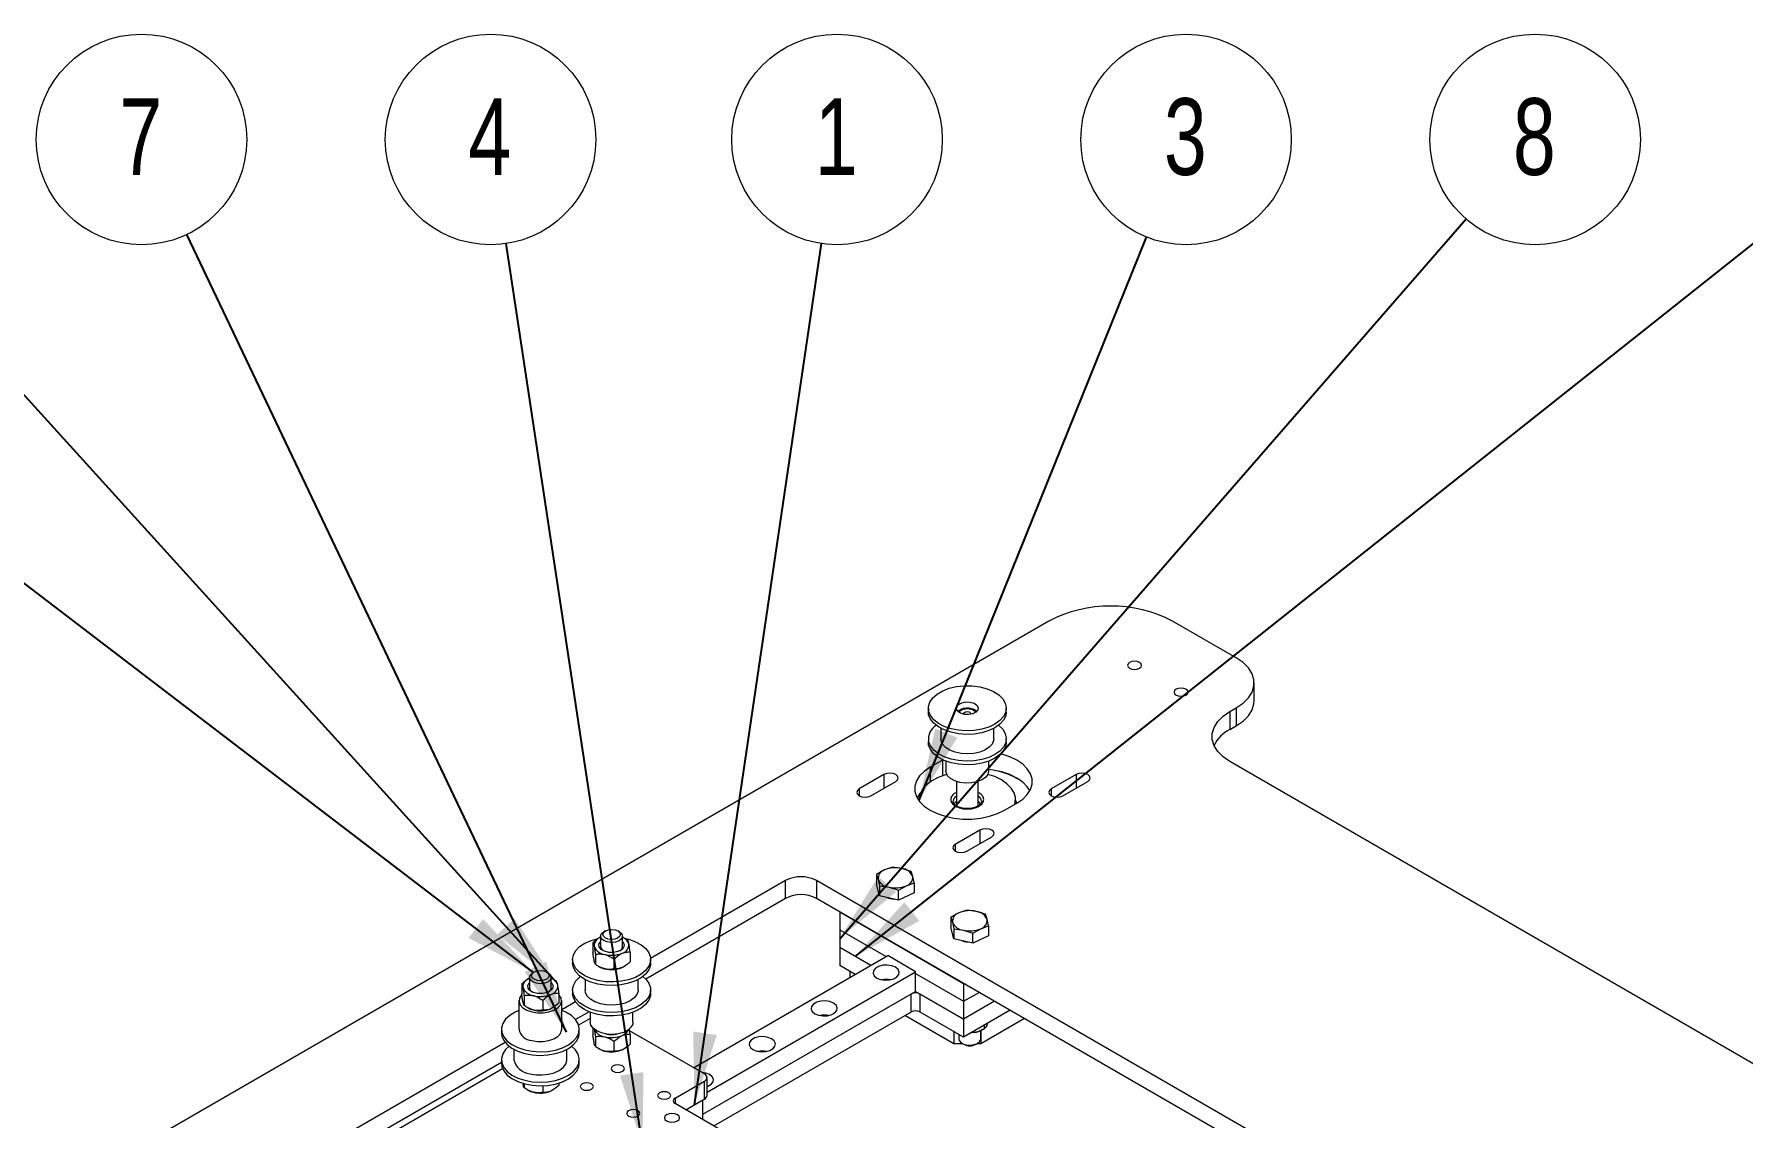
# Model space of a CAD drawing. Header units: millimetres. Extents: x 15 to 415, y 5 to 292.
# Drawn here: x 87.7 to 165.7, y 180.1 to 229.6 of the extents above; entities that cross this region are included whole.
import ezdxf

# ---------------------------------------------------------------- set-up
doc = ezdxf.new("R2010")
doc.units = ezdxf.units.MM
doc.styles.add('SLDTEXTSTYLE0', font='TXT', dxfattribs={"width": 0.75})
doc.dimstyles.new('SLDDIMSTYLE0', dxfattribs={"dimtxt": 0.18, "dimasz": 3.302, "dimexe": 0, "dimexo": 0.0625, "dimgap": 0, "dimtad": 0, "dimtih": 1, "dimtoh": 1, "dimdec": 0, "dimrnd": 1e-09, "dimzin": 0, "dimdsep": 46, "dimtxsty": 'Standard', "dimsah": 1, "dimcen": 0.09, "dimadec": 0, "dimazin": 0, "dimtfac": 3.302, "dimtdec": 0, "dimtofl": 0, "dimtmove": 0, "dimatfit": 3, "dimfxl": 1, "dimfrac": 2, "dimtolj": 1, "dimtzin": 0, "dimarcsym": 0})

# ---------------------------------------------------------------- blocks, each defined once
blk = doc.blocks.new('SW_NOTE_4')
at = {"color": 0, "linetype": 'Continuous', "lineweight": 0}
blk.add_circle((-2.067, 4.339), 4.806, dxfattribs=at)
at = {"color": 0, "linetype": 'Continuous', "lineweight": 0, "insert": (-2.102, 6.222), "char_height": 3.5, "attachment_point": 2, "style": 'SLDTEXTSTYLE0'}
blk.add_mtext('7', dxfattribs=at)
blk = doc.blocks.new('SW_NOTE_5')
at = {"color": 0, "linetype": 'Continuous', "lineweight": 0}
blk.add_circle((-0.718, 4.752), 4.806, dxfattribs=at)
at = {"color": 0, "linetype": 'Continuous', "lineweight": 0, "insert": (-0.754, 6.635), "char_height": 3.5, "attachment_point": 2, "style": 'SLDTEXTSTYLE0'}
blk.add_mtext('4', dxfattribs=at)
blk = doc.blocks.new('SW_NOTE_6')
at = {"color": 0, "linetype": 'Continuous', "lineweight": 0}
blk.add_circle((0.703, 4.754), 4.806, dxfattribs=at)
at = {"color": 0, "linetype": 'Continuous', "lineweight": 0, "insert": (0.667, 6.638), "char_height": 3.5, "attachment_point": 2, "style": 'SLDTEXTSTYLE0'}
blk.add_mtext('1', dxfattribs=at)
blk = doc.blocks.new('SW_NOTE_7')
at = {"color": 0, "linetype": 'Continuous', "lineweight": 0}
blk.add_circle((1.801, 4.456), 4.806, dxfattribs=at)
at = {"color": 0, "linetype": 'Continuous', "lineweight": 0, "insert": (1.766, 6.339), "char_height": 3.5, "attachment_point": 2, "style": 'SLDTEXTSTYLE0'}
blk.add_mtext('3', dxfattribs=at)
blk = doc.blocks.new('SW_NOTE_8')
at = {"color": 0, "linetype": 'Continuous', "lineweight": 0}
blk.add_circle((3.156, 3.625), 4.806, dxfattribs=at)
at = {"color": 0, "linetype": 'Continuous', "lineweight": 0, "insert": (3.12, 5.508), "char_height": 3.5, "attachment_point": 2, "style": 'SLDTEXTSTYLE0'}
blk.add_mtext('8', dxfattribs=at)

msp = doc.modelspace()

# ---------------------------------------------------------------- linework, layer by layer
at = {"color": 7, "linetype": 'Continuous', "lineweight": 15}
for p, q in [((134.049, 202.8), (64.752, 162.796)), ((142.605, 201.126), (139.706, 202.8)), ((143.425, 199.167), (143.425, 199.983)), ((128.55, 198.825), (128.55, 198.661)), ((128.564, 198.532), (128.55, 198.661)), ((132.11, 198.661), (132.11, 198.825)), ((142.322, 198.677), (142.605, 198.84)), ((142.322, 198.677), (142.322, 197.86)), ((142.605, 198.84), (142.605, 198.024)), ((128.55, 197.436), (128.55, 197.273)), ((129.12, 197.908), (129.12, 197.436)), ((129.129, 197.348), (129.12, 197.436)), ((131.54, 197.436), (131.54, 197.908)), ((132.11, 197.273), (132.11, 197.436)), ((142.322, 197.86), (142.605, 198.024)), ((128.564, 197.143), (128.55, 197.273)), ((129.198, 196.456), (128.632, 196.13)), ((129.355, 196.413), (129.355, 195.967)), ((129.362, 195.896), (129.355, 195.967)), ((131.305, 195.967), (131.305, 196.413)), ((192.951, 167.164), (142.322, 196.391)), ((126.525, 195.795), (125.394, 195.142)), ((125.931, 194.832), (127.063, 195.485)), ((129.83, 195.483), (129.83, 194.372)), ((130.83, 194.373), (130.83, 195.483)), ((135.293, 195.795), (134.162, 195.142)), ((134.699, 194.832), (135.831, 195.485)), ((128.13, 194.66), (128.13, 194.596)), ((130.98, 194.579), (130.979, 194.567)), ((132.027, 194.17), (132.592, 194.497)), ((132.53, 194.461), (132.53, 194.66)), ((130.909, 193.264), (129.778, 192.611)), ((130.315, 192.301), (131.447, 192.954)), ((126.551, 191.446), (126.189, 191.244)), ((126.189, 191.244), (126.189, 190.791)), ((126.189, 191.244), (126.257, 191.017)), ((126.913, 191.575), (126.551, 191.446)), ((127.343, 191.514), (126.913, 191.575)), ((127.772, 191.379), (127.343, 191.514)), ((127.84, 191.152), (127.772, 191.379)), ((122.028, 190.962), (115.864, 187.404)), ((122.028, 190.145), (122.028, 190.962)), ((148.938, 176.243), (123.442, 190.962)), ((123.442, 190.962), (123.442, 190.145)), ((126.325, 190.263), (126.189, 190.791)), ((126.257, 191.017), (126.325, 190.716)), ((126.325, 190.716), (126.325, 190.263)), ((126.325, 190.716), (126.755, 190.655)), ((126.755, 190.655), (127.184, 190.52)), ((127.184, 190.52), (127.546, 190.723)), ((127.184, 190.067), (127.184, 190.52)), ((127.908, 190.399), (127.184, 190.067)), ((127.546, 190.723), (127.908, 190.852)), ((127.908, 190.852), (127.84, 191.152)), ((127.908, 190.852), (127.908, 190.399)), ((122.028, 190.145), (115.648, 186.462)), ((148.938, 175.427), (123.442, 190.145)), ((127.184, 190.067), (126.325, 190.263)), ((130.307, 189.616), (129.945, 189.487)), ((130.737, 189.555), (130.307, 189.616)), ((124.503, 189.533), (130.16, 186.267)), ((124.503, 189.533), (124.503, 188.717)), ((129.945, 189.487), (129.584, 189.284)), ((129.584, 189.284), (129.584, 188.831)), ((129.584, 189.284), (129.651, 189.057)), ((129.719, 188.304), (129.584, 188.831)), ((129.651, 189.057), (129.719, 188.757)), ((131.166, 189.42), (130.737, 189.555)), ((130.94, 188.763), (131.302, 188.892)), ((131.234, 189.193), (131.166, 189.42)), ((131.302, 188.892), (131.234, 189.193)), ((131.302, 188.892), (131.302, 188.439)), ((113.237, 188.12), (113.237, 187.669)), ((113.586, 188.42), (113.586, 187.945)), ((113.802, 188.664), (113.732, 188.624)), ((114.439, 188.624), (114.37, 188.664)), ((114.586, 187.945), (114.586, 188.42)), ((114.695, 188.312), (114.652, 188.337)), ((124.503, 188.717), (126.624, 187.492)), ((124.503, 188.717), (124.503, 187.9)), ((129.719, 188.757), (129.719, 188.304)), ((129.719, 188.757), (130.149, 188.696)), ((130.578, 188.108), (129.719, 188.304)), ((130.149, 188.696), (130.578, 188.561)), ((130.578, 188.561), (130.94, 188.763)), ((130.578, 188.108), (130.578, 188.561)), ((131.302, 188.439), (130.578, 188.108)), ((112.306, 187.357), (112.306, 187.194)), ((113.345, 187.591), (113.345, 187.14)), ((114.194, 187.38), (114.194, 186.929)), ((114.934, 187.699), (114.934, 187.247)), ((115.866, 187.194), (115.866, 187.357)), ((117.834, 182.417), (126.695, 187.533)), ((125.917, 187.084), (124.503, 187.9)), ((124.503, 187.9), (124.503, 187.083)), ((127.968, 186.798), (126.695, 187.533)), ((110.333, 186.543), (110.333, 186.067)), ((110.549, 186.787), (110.48, 186.747)), ((111.187, 186.747), (111.117, 186.787)), ((111.333, 186.067), (111.333, 186.543)), ((113.477, 187.056), (113.52, 187.031)), ((118.446, 181.301), (127.968, 186.798)), ((125.21, 186.675), (124.503, 187.083)), ((124.97, 186.814), (124.97, 186.537)), ((127.968, 185.9), (127.968, 186.798)), ((127.968, 186.716), (130.16, 185.451)), ((109.985, 186.243), (109.985, 185.792)), ((110.092, 185.713), (110.092, 185.262)), ((111.442, 186.434), (111.399, 186.459)), ((111.682, 185.821), (111.682, 185.37)), ((112.306, 185.969), (112.306, 185.806)), ((112.876, 186.44), (112.876, 185.969)), ((115.296, 185.969), (115.296, 186.44)), ((115.866, 185.806), (115.866, 185.969)), ((118.258, 180.294), (127.968, 185.9)), ((118.258, 180.294), (127.756, 185.777)), ((127.756, 185.777), (127.756, 184.961)), ((127.968, 185.9), (130.16, 184.634)), ((130.16, 184.634), (128.18, 185.777)), ((128.18, 184.961), (128.18, 185.777)), ((130.16, 186.267), (130.16, 185.451)), ((130.16, 185.451), (130.867, 185.859)), ((109.858, 185.48), (109.858, 184.173)), ((110.224, 185.178), (110.267, 185.153)), ((110.941, 185.502), (110.941, 185.051)), ((111.808, 184.173), (111.808, 185.48)), ((112.434, 185.423), (111.808, 185.062)), ((113.058, 184.967), (112.443, 184.612)), ((113.111, 184.946), (113.111, 184.499)), ((115.061, 184.499), (115.061, 184.946)), ((118.753, 179.764), (127.756, 184.961)), ((130.16, 183.818), (128.18, 184.961)), ((131.574, 185.451), (130.16, 184.634)), ((130.16, 185.451), (130.16, 184.634)), ((132.281, 185.043), (130.16, 183.818)), ((109.053, 184.173), (109.053, 184.01)), ((113.111, 184.671), (112.582, 184.366)), ((112.613, 184.01), (112.613, 184.173)), ((113.237, 184.222), (113.237, 183.913)), ((114.934, 183.942), (114.897, 184.204)), ((129.707, 183.515), (127.479, 184.801)), ((130.16, 184.634), (130.16, 183.818)), ((132.94, 184.663), (130.952, 183.515)), ((131.008, 184.144), (131.096, 184.195)), ((131.096, 184.358), (131.096, 184.195)), ((109.224, 183.57), (73.945, 163.204)), ((113.345, 183.835), (113.345, 183.384)), ((114.194, 183.624), (114.194, 183.173)), ((118.328, 182.132), (114.911, 184.104)), ((114.934, 183.942), (114.934, 183.491)), ((129.707, 184.079), (129.707, 183.515)), ((130.116, 183.515), (129.707, 183.515)), ((129.943, 183.943), (129.943, 183.734)), ((130.089, 183.53), (130.158, 183.49)), ((130.65, 184.025), (130.511, 184.021)), ((130.727, 183.49), (130.796, 183.53)), ((130.952, 183.515), (130.769, 183.515)), ((130.943, 183.734), (130.943, 184.11)), ((130.952, 184.115), (130.952, 183.515)), ((109.053, 182.655), (73.945, 162.388)), ((109.053, 182.785), (109.053, 182.622)), ((109.623, 183.256), (109.623, 182.785)), ((112.043, 182.785), (112.043, 183.256)), ((112.613, 182.622), (112.613, 182.785)), ((113.477, 183.3), (113.52, 183.275)), ((109.111, 182.362), (104.354, 179.616)), ((116.985, 181.03), (118.328, 181.805)), ((118.328, 180.989), (118.328, 181.805)), ((118.446, 181.152), (118.446, 181.968)), ((110.092, 181.687), (110.092, 181.506)), ((110.224, 181.422), (110.267, 181.397)), ((110.941, 181.596), (110.941, 181.295)), ((111.682, 181.718), (111.682, 181.614)), ((141.231, 166.788), (116.985, 180.785)), ((117.48, 180.499), (118.328, 180.989)), ((117.48, 180.499), (118.258, 180.948)), ((118.258, 180.05), (118.258, 180.948))]:
    msp.add_line(p, q, dxfattribs=at)
at = {"color": 8, "linetype": 'Continuous', "lineweight": 15}
for p, q in [((128.632, 196.13), (128.632, 195.468)), ((129.198, 196.456), (129.198, 195.749)), ((125.394, 195.142), (125.394, 194.832)), ((126.525, 195.795), (126.525, 195.175)), ((134.162, 195.142), (134.162, 194.832)), ((135.293, 195.795), (135.293, 195.175)), ((130.909, 193.264), (130.909, 192.644)), ((129.778, 192.611), (129.778, 192.301)), ((116.985, 181.03), (116.985, 180.785))]:
    msp.add_line(p, q, dxfattribs=at)
at = {"color": 7, "linetype": 'Continuous', "lineweight": 15, "flags": 128}
for points in [[(138.193, 200.653), (138.262, 200.713), (138.286, 200.783), (138.262, 200.854), (138.193, 200.914), (138.089, 200.954), (137.966, 200.968), (137.844, 200.954), (137.74, 200.914), (137.671, 200.854), (137.646, 200.783), (137.671, 200.713), (137.74, 200.653), (137.844, 200.613), (137.966, 200.599), (138.089, 200.613), (138.193, 200.653)], [(142.605, 198.84), (142.919, 199.056), (143.163, 199.3), (143.33, 199.565), (143.414, 199.842), (143.414, 200.124), (143.33, 200.402), (143.163, 200.666), (142.919, 200.91), (142.605, 201.126)], [(128.564, 198.695), (128.555, 198.903), (128.618, 199.107), (128.752, 199.3), (128.95, 199.474), (129.205, 199.621), (129.506, 199.735), (129.84, 199.813), (130.195, 199.849), (130.555, 199.844), (130.905, 199.797), (131.233, 199.71), (131.523, 199.587), (131.764, 199.433), (131.947, 199.253), (132.063, 199.057), (132.109, 198.85), (132.082, 198.643), (131.982, 198.443), (131.816, 198.259), (131.588, 198.098), (131.309, 197.967), (130.99, 197.87), (130.643, 197.813), (130.284, 197.797), (129.927, 197.824), (129.586, 197.891), (129.276, 197.996), (129.009, 198.136), (128.795, 198.303), (128.645, 198.492), (128.564, 198.695)], [(139.861, 199.689), (139.792, 199.629), (139.768, 199.559), (139.792, 199.488), (139.861, 199.428), (139.965, 199.388), (140.088, 199.374), (140.21, 199.388), (140.314, 199.428), (140.383, 199.488), (140.408, 199.559), (140.383, 199.629), (140.314, 199.689), (140.21, 199.729), (140.088, 199.743), (139.965, 199.729), (139.861, 199.689)], [(129.834, 198.788), (129.847, 198.9), (129.934, 199.001), (130.081, 199.075), (130.266, 199.111), (130.461, 199.103), (130.636, 199.053), (130.764, 198.968), (130.826, 198.861), (130.812, 198.749), (130.725, 198.648), (130.578, 198.574), (130.393, 198.538), (130.198, 198.546), (130.023, 198.596), (129.895, 198.681), (129.834, 198.788)], [(142.605, 198.024), (142.919, 198.24), (143.163, 198.484), (143.33, 198.748), (143.414, 199.026), (143.425, 199.167)], [(132.11, 198.661), (132.082, 198.48), (131.982, 198.28), (131.816, 198.096), (131.588, 197.935), (131.309, 197.803), (130.99, 197.707), (130.643, 197.65), (130.284, 197.634), (129.927, 197.66), (129.586, 197.728), (129.276, 197.833), (129.009, 197.972), (128.795, 198.14), (128.645, 198.329), (128.564, 198.532)], [(130.172, 198.551), (130.165, 198.58), (130.177, 198.616), (130.213, 198.647), (130.266, 198.668), (130.33, 198.675), (130.393, 198.668), (130.446, 198.647), (130.482, 198.616), (130.495, 198.58), (130.487, 198.551)], [(142.322, 196.391), (142.008, 196.607), (141.764, 196.851), (141.597, 197.116), (141.513, 197.393), (141.513, 197.675), (141.597, 197.952), (141.764, 198.217), (142.008, 198.461), (142.322, 198.677)], [(131.759, 198.049), (131.764, 198.045), (131.947, 197.865), (132.063, 197.669), (132.109, 197.462), (132.082, 197.255), (131.982, 197.055), (131.816, 196.871), (131.588, 196.71), (131.309, 196.578), (130.99, 196.482), (130.643, 196.425), (130.284, 196.409), (129.927, 196.435), (129.586, 196.503), (129.276, 196.608), (129.009, 196.748), (128.795, 196.915), (128.645, 197.104), (128.564, 197.307), (128.564, 197.307)], [(131.54, 197.436), (131.532, 197.356), (131.463, 197.192), (131.329, 197.043), (131.137, 196.916), (130.898, 196.82), (130.626, 196.759), (130.336, 196.738), (130.047, 196.757), (129.773, 196.816), (129.532, 196.911), (129.338, 197.036), (129.201, 197.185), (129.129, 197.348)], [(132.11, 197.273), (132.082, 197.092), (131.982, 196.892), (131.816, 196.708), (131.588, 196.546), (131.309, 196.415), (130.99, 196.319), (130.643, 196.262), (130.284, 196.246), (129.927, 196.272), (129.586, 196.339), (129.276, 196.445), (129.009, 196.584), (128.795, 196.752), (128.645, 196.941), (128.564, 197.143)], [(132.592, 194.497), (132.861, 194.682), (133.07, 194.891), (133.213, 195.118), (133.286, 195.356), (133.286, 195.597), (133.213, 195.835), (133.07, 196.062), (132.861, 196.271), (132.592, 196.456), (132.272, 196.612), (131.91, 196.732), (131.857, 196.746)], [(127.063, 195.485), (127.145, 195.556), (127.174, 195.64), (127.145, 195.724), (127.063, 195.795), (126.939, 195.843), (126.794, 195.859), (126.649, 195.843), (126.525, 195.795)], [(128.632, 196.13), (128.364, 195.945), (128.154, 195.736), (128.011, 195.509), (127.939, 195.271), (127.939, 195.029), (128.011, 194.792), (128.154, 194.565), (128.364, 194.355), (128.632, 194.17), (128.953, 194.015), (129.315, 193.894), (129.708, 193.812), (130.12, 193.77), (130.539, 193.77), (130.951, 193.812), (131.344, 193.894), (131.706, 194.015), (132.027, 194.17)], [(131.305, 195.967), (131.304, 195.961), (131.266, 195.809), (131.157, 195.669), (130.988, 195.551), (130.769, 195.464), (130.518, 195.414), (130.253, 195.406), (129.994, 195.438), (129.759, 195.51), (129.567, 195.616), (129.431, 195.748), (129.362, 195.896)], [(133.189, 195.068), (133.07, 195.246), (132.861, 195.455), (132.592, 195.64), (132.272, 195.795), (131.91, 195.916), (131.516, 195.998), (131.305, 196.025)], [(135.831, 195.485), (135.913, 195.556), (135.942, 195.64), (135.913, 195.724), (135.831, 195.795), (135.708, 195.843), (135.562, 195.859), (135.417, 195.843), (135.293, 195.795)], [(125.394, 195.142), (125.312, 195.071), (125.283, 194.987), (125.312, 194.903), (125.394, 194.832), (125.517, 194.784), (125.663, 194.767), (125.808, 194.784), (125.931, 194.832)], [(129.393, 195.809), (129.331, 195.792), (128.997, 195.671), (128.706, 195.517), (128.467, 195.336), (128.288, 195.133), (128.174, 194.915), (128.13, 194.689), (128.133, 194.592)], [(131.885, 195.558), (131.582, 195.704), (131.266, 195.809)], [(132.497, 194.442), (132.516, 194.518), (132.525, 194.746), (132.463, 194.971), (132.333, 195.185), (132.138, 195.383), (131.885, 195.558)], [(134.162, 195.142), (134.08, 195.071), (134.051, 194.987), (134.08, 194.903), (134.162, 194.832), (134.285, 194.784), (134.431, 194.767), (134.576, 194.784), (134.699, 194.832)], [(128.194, 194.966), (128.154, 194.919), (128.036, 194.742)], [(129.83, 194.573), (129.771, 194.526), (129.72, 194.464)], [(130.938, 194.465), (130.859, 194.552), (130.83, 194.573)], [(131.447, 192.954), (131.529, 193.025), (131.558, 193.109), (131.529, 193.193), (131.447, 193.264), (131.323, 193.312), (131.178, 193.328), (131.033, 193.312), (130.909, 193.264)], [(129.778, 192.611), (129.696, 192.54), (129.667, 192.456), (129.696, 192.372), (129.778, 192.301), (129.901, 192.253), (130.047, 192.237), (130.192, 192.253), (130.315, 192.301)], [(114.172, 186.331), (113.812, 186.342), (113.464, 186.394), (113.141, 186.486), (112.857, 186.614), (112.623, 186.772), (112.449, 186.954), (112.341, 187.153), (112.306, 187.36), (112.343, 187.566), (112.452, 187.765), (112.627, 187.946), (112.862, 188.104), (113.148, 188.231), (113.471, 188.322), (113.488, 188.325)], [(114.586, 188.18), (114.614, 188.149), (114.665, 188.029), (114.637, 187.907), (114.535, 187.799), (114.373, 187.719), (114.171, 187.679), (113.958, 187.684), (113.762, 187.733), (113.61, 187.819), (113.522, 187.931), (113.511, 188.054), (113.577, 188.171), (113.586, 188.18)], [(113.879, 188.157), (113.721, 188.223), (113.618, 188.319), (113.586, 188.43), (113.631, 188.54), (113.732, 188.624)], [(113.92, 188.289), (113.792, 188.342), (113.71, 188.419), (113.684, 188.508), (113.72, 188.596), (113.811, 188.67), (113.944, 188.718), (114.099, 188.732), (114.252, 188.712), (114.379, 188.659), (114.462, 188.582), (114.488, 188.493), (114.452, 188.405), (114.36, 188.331), (114.227, 188.283), (114.072, 188.269), (113.92, 188.289)], [(114.439, 188.624), (114.451, 188.618), (114.554, 188.522), (114.586, 188.411), (114.541, 188.301), (114.427, 188.21), (114.262, 188.15), (114.069, 188.132), (113.879, 188.157)], [(114.666, 188.329), (114.873, 188.279), (115.179, 188.168), (115.439, 188.025), (115.644, 187.854), (115.785, 187.663), (115.857, 187.459), (115.856, 187.251), (115.783, 187.047), (115.64, 186.857), (115.434, 186.686), (115.172, 186.543), (114.866, 186.434), (114.528, 186.362), (114.172, 186.331)], [(113.586, 187.945), (113.621, 187.838), (113.706, 187.757)], [(110.489, 186.333), (110.376, 186.425), (110.333, 186.535), (110.367, 186.646), (110.471, 186.741), (110.48, 186.747)], [(110.556, 186.455), (110.466, 186.528), (110.431, 186.617), (110.458, 186.706), (110.542, 186.783), (110.67, 186.835), (110.823, 186.855), (110.977, 186.839), (111.11, 186.791), (111.2, 186.717), (111.235, 186.629), (111.208, 186.539), (111.124, 186.463), (110.996, 186.411), (110.843, 186.391), (110.689, 186.406), (110.556, 186.455)], [(111.187, 186.747), (111.29, 186.66), (111.333, 186.55), (111.3, 186.439), (111.196, 186.344), (111.036, 186.279), (110.846, 186.254), (110.654, 186.273), (110.489, 186.333)], [(114.172, 186.168), (113.812, 186.179), (113.464, 186.231), (113.141, 186.323), (112.857, 186.451), (112.623, 186.609), (112.449, 186.791), (112.341, 186.989), (112.306, 187.194)], [(114.172, 184.943), (113.812, 184.954), (113.464, 185.006), (113.141, 185.098), (112.857, 185.226), (112.623, 185.384), (112.449, 185.566), (112.341, 185.765), (112.306, 185.971), (112.343, 186.178), (112.452, 186.377), (112.627, 186.558), (112.657, 186.582)], [(115.866, 187.194), (115.856, 187.088), (115.783, 186.884), (115.64, 186.693), (115.434, 186.523), (115.172, 186.38), (114.866, 186.27), (114.528, 186.199), (114.172, 186.168)], [(115.515, 186.582), (115.644, 186.466), (115.785, 186.275), (115.857, 186.071), (115.856, 185.863), (115.783, 185.659), (115.64, 185.468), (115.434, 185.298), (115.172, 185.155), (114.866, 185.046), (114.528, 184.974), (114.172, 184.943)], [(126.2, 186.512), (126.371, 186.443), (126.572, 186.412), (126.78, 186.423), (126.968, 186.473), (127.116, 186.559), (127.204, 186.668), (127.222, 186.787), (127.168, 186.904), (127.049, 187.002), (126.878, 187.071), (126.677, 187.102), (126.469, 187.092), (126.28, 187.041), (126.133, 186.956), (126.045, 186.847), (126.027, 186.727), (126.081, 186.611), (126.2, 186.512)], [(109.975, 185.746), (109.969, 185.74), (109.879, 185.596), (109.86, 185.443), (109.913, 185.293), (110.035, 185.156), (110.215, 185.044), (110.442, 184.964)], [(111.333, 186.302), (111.362, 186.271), (111.412, 186.151), (111.385, 186.029), (111.283, 185.921), (111.12, 185.842), (110.919, 185.802), (110.706, 185.806), (110.51, 185.855), (110.358, 185.941), (110.27, 186.053), (110.258, 186.176), (110.324, 186.293), (110.333, 186.302)], [(110.333, 186.067), (110.369, 185.961), (110.453, 185.88)], [(110.442, 184.964), (110.697, 184.922), (110.963, 184.922), (111.219, 184.963), (111.446, 185.042), (111.628, 185.154), (111.751, 185.289), (111.806, 185.439), (111.788, 185.592), (111.7, 185.737), (111.682, 185.757)], [(114.172, 184.779), (113.812, 184.79), (113.464, 184.843), (113.141, 184.935), (112.857, 185.063), (112.623, 185.221), (112.449, 185.403), (112.341, 185.601), (112.306, 185.806)], [(114.144, 185.271), (113.853, 185.284), (113.576, 185.336), (113.328, 185.425), (113.124, 185.545), (112.977, 185.69), (112.893, 185.851), (112.876, 185.969)], [(115.296, 185.969), (115.293, 185.919), (115.237, 185.753), (115.114, 185.601), (114.931, 185.469), (114.699, 185.367), (114.432, 185.3), (114.144, 185.271)], [(115.866, 185.806), (115.856, 185.7), (115.783, 185.496), (115.64, 185.305), (115.434, 185.135), (115.172, 184.992), (114.866, 184.882), (114.528, 184.811), (114.172, 184.779)], [(109.858, 185.033), (109.684, 184.958), (109.434, 184.808), (109.241, 184.633), (109.113, 184.438), (109.056, 184.233), (109.072, 184.025), (109.159, 183.823), (109.316, 183.636), (109.534, 183.471), (109.805, 183.334), (110.119, 183.232)], [(110.119, 183.232), (110.462, 183.168), (110.82, 183.146), (111.178, 183.165), (111.523, 183.226), (111.839, 183.325), (112.114, 183.46), (112.337, 183.623), (112.498, 183.809), (112.591, 184.01), (112.612, 184.217), (112.56, 184.423), (112.437, 184.619), (112.249, 184.796), (112.003, 184.948), (111.808, 185.033)], [(123.372, 184.879), (123.542, 184.81), (123.744, 184.779), (123.951, 184.79), (124.14, 184.841), (124.287, 184.926), (124.375, 185.035), (124.394, 185.155), (124.34, 185.271), (124.22, 185.369), (124.049, 185.438), (123.848, 185.469), (123.641, 185.459), (123.452, 185.408), (123.304, 185.323), (123.216, 185.214), (123.198, 185.094), (123.252, 184.978), (123.372, 184.879)], [(110.442, 183.658), (110.697, 183.616), (110.963, 183.615), (111.219, 183.656), (111.446, 183.735), (111.628, 183.847), (111.751, 183.983), (111.806, 184.133), (111.808, 184.173)], [(114.133, 183.937), (113.869, 183.951), (113.62, 184.005), (113.406, 184.096), (113.243, 184.217), (113.142, 184.358), (113.111, 184.499)], [(115.061, 184.499), (115.049, 184.412), (114.972, 184.265), (114.83, 184.136), (114.632, 184.033), (114.394, 183.965), (114.133, 183.937)], [(109.053, 184.01), (109.072, 183.862), (109.159, 183.66), (109.316, 183.473), (109.534, 183.307), (109.805, 183.171), (110.119, 183.069)], [(109.404, 183.397), (109.241, 183.244), (109.113, 183.05), (109.056, 182.845), (109.072, 182.637), (109.159, 182.435), (109.316, 182.248), (109.534, 182.083), (109.805, 181.946), (110.119, 181.844)], [(110.119, 183.069), (110.462, 183.005), (110.82, 182.982), (111.178, 183.002), (111.523, 183.062), (111.839, 183.162), (112.114, 183.296), (112.337, 183.46), (112.498, 183.646), (112.591, 183.847), (112.613, 184.01)], [(110.119, 181.844), (110.462, 181.78), (110.82, 181.757), (111.178, 181.777), (111.523, 181.838), (111.839, 181.937), (112.114, 182.071), (112.337, 182.235), (112.498, 182.421), (112.591, 182.622), (112.612, 182.829), (112.56, 183.035), (112.437, 183.231), (112.263, 183.397)], [(120.543, 183.247), (120.714, 183.178), (120.915, 183.147), (121.123, 183.157), (121.312, 183.208), (121.459, 183.293), (121.547, 183.402), (121.565, 183.522), (121.511, 183.638), (121.392, 183.736), (121.221, 183.805), (121.02, 183.837), (120.812, 183.826), (120.623, 183.775), (120.476, 183.69), (120.388, 183.581), (120.37, 183.461), (120.424, 183.345), (120.543, 183.247)], [(129.943, 183.734), (129.962, 183.655), (130.051, 183.555), (130.2, 183.482), (130.386, 183.448), (130.58, 183.457), (130.753, 183.508), (130.88, 183.594), (130.939, 183.701), (130.943, 183.734)], [(130.65, 184.025), (130.547, 184.013), (130.493, 184.01)], [(109.053, 182.622), (109.072, 182.474), (109.159, 182.272), (109.316, 182.085), (109.534, 181.919), (109.805, 181.783), (110.119, 181.68)], [(110.119, 181.68), (110.462, 181.617), (110.82, 181.594), (111.178, 181.614), (111.523, 181.674), (111.839, 181.774), (112.114, 181.908), (112.337, 182.072), (112.498, 182.258), (112.591, 182.458), (112.613, 182.622)], [(110.348, 182.145), (110.627, 182.097), (110.918, 182.088), (111.205, 182.12), (111.469, 182.191), (111.697, 182.296), (111.875, 182.43), (111.992, 182.584), (112.042, 182.75), (112.043, 182.785)], [(114.581, 182.254), (114.646, 182.31), (114.669, 182.377), (114.646, 182.443), (114.581, 182.499), (114.483, 182.537), (114.369, 182.55), (114.254, 182.537), (114.157, 182.499), (114.092, 182.443), (114.069, 182.377), (114.092, 182.31), (114.157, 182.254), (114.254, 182.217), (114.369, 182.203), (114.483, 182.217), (114.581, 182.254)], [(118.446, 181.561), (118.483, 181.575), (118.631, 181.66), (118.719, 181.769), (118.737, 181.889), (118.683, 182.005), (118.563, 182.104), (118.393, 182.173), (118.205, 182.203)], [(113.167, 181.438), (113.232, 181.494), (113.254, 181.56), (113.232, 181.626), (113.167, 181.683), (113.069, 181.72), (112.954, 181.733), (112.84, 181.72), (112.742, 181.683), (112.677, 181.626), (112.654, 181.56), (112.677, 181.494), (112.742, 181.438), (112.84, 181.4), (112.954, 181.387), (113.069, 181.4), (113.167, 181.438)], [(116.702, 181.03), (116.767, 181.086), (116.79, 181.152), (116.767, 181.218), (116.702, 181.274), (116.605, 181.312), (116.49, 181.325), (116.375, 181.312), (116.278, 181.274), (116.213, 181.218), (116.19, 181.152), (116.213, 181.086), (116.278, 181.03), (116.375, 180.992), (116.49, 180.979), (116.605, 180.992), (116.702, 181.03)], [(115.288, 180.213), (115.353, 180.269), (115.376, 180.336), (115.353, 180.402), (115.288, 180.458), (115.191, 180.496), (115.076, 180.509), (114.961, 180.496), (114.864, 180.458), (114.799, 180.402), (114.776, 180.336), (114.799, 180.269), (114.864, 180.213), (114.961, 180.176), (115.076, 180.162), (115.191, 180.176), (115.288, 180.213)], [(117.09, 179.989), (117.165, 180.055), (117.192, 180.131), (117.165, 180.208), (117.09, 180.273), (116.977, 180.317), (116.844, 180.332), (116.71, 180.317), (116.598, 180.273), (116.522, 180.208), (116.496, 180.131), (116.522, 180.055), (116.598, 179.989), (116.71, 179.946), (116.844, 179.931), (116.977, 179.946), (117.09, 179.989)]]:
    msp.add_lwpolyline(points, dxfattribs=at)
at = {"color": 7, "linetype": 'Continuous', "lineweight": 15}
for centre, radius, start, end in [((136.877, 197.368), 6.124, 62.49143, 117.50857), ((129.31, 197.416), 0.754, 122.90583, 188.3237), ((143.058, 196.4), 1.635, 116.75964, 153.66197), ((130.852, 192.456), 3.613, 56.61424, 75.49845), ((126.657, 191.059), 0.402, 105.23825, 185.97502), ((127.051, 190.261), 1.286, 76.90811, 112.88032), ((127.276, 190.9), 0.618, 24.13561, 83.80104), ((122.735, 189.597), 1.537, 62.60967, 117.39033), ((126.821, 191.269), 0.618, 204.13561, 263.80104), ((127.046, 191.908), 1.286, 256.90811, 292.88032), ((127.44, 191.11), 0.402, 285.23825, 5.97502), ((122.735, 188.781), 1.537, 62.60967, 117.39033), ((127.03, 191.151), 1.035, 248.51426, 265.7836), ((130.051, 189.099), 0.402, 105.23825, 185.97502), ((130.215, 189.31), 0.618, 204.13561, 263.80104), ((130.445, 188.302), 1.286, 76.90811, 112.88032), ((130.67, 188.94), 0.618, 24.13561, 83.80104), ((130.834, 189.151), 0.402, 285.23825, 5.97502), ((113.701, 187.977), 0.411, 106.3448, 182.84528), ((114.462, 188.046), 0.418, 284.03974, 2.50756), ((114.422, 187.919), 0.481, 17.63119, 70.06078), ((130.424, 189.192), 1.035, 248.51426, 265.7836), ((130.44, 189.948), 1.286, 256.90811, 292.88032), ((113.841, 188.172), 0.591, 201.44132, 263.03966), ((114.083, 188.844), 1.296, 255.98954, 291.76732), ((114.362, 187.956), 0.224, 297.53761, 357.20092), ((110.449, 186.099), 0.411, 106.3448, 182.84528), ((111.169, 186.041), 0.481, 17.63119, 70.06078), ((113.993, 187.871), 0.964, 240.63184, 256.59041), ((114.083, 188.191), 1.296, 255.98954, 291.76732), ((110.588, 186.295), 0.591, 201.44132, 263.03966), ((110.831, 186.966), 1.296, 255.98954, 291.76732), ((111.109, 186.078), 0.224, 297.53758, 357.20092), ((111.21, 186.168), 0.418, 284.03974, 2.50756), ((126.624, 185.437), 1.013, 78.62977, 101.37023), ((127.968, 185.368), 0.461, 62.60967, 117.39033), ((110.74, 185.994), 0.964, 240.63184, 256.59041), ((110.831, 186.313), 1.296, 255.98954, 291.76732), ((127.968, 184.551), 0.461, 62.60967, 117.39033), ((110.49, 184.3), 0.644, 191.34228, 265.75872), ((113.852, 184.44), 0.616, 206.51145, 262.31174), ((114.397, 184.375), 0.518, 288.83534, 336.20005), ((123.796, 183.805), 1.013, 78.62977, 101.37023), ((130.511, 185.04), 1.024, 277.80018, 299.07244), ((114.083, 185.088), 1.296, 255.98954, 291.76732), ((114.086, 184.879), 0.96, 253.45268, 286.54732), ((130.443, 184.021), 0.602, 241.82838, 298.17162), ((110.426, 182.964), 0.823, 192.57738, 264.52362), ((113.993, 184.115), 0.964, 240.63184, 256.59041), ((114.083, 184.435), 1.296, 255.98954, 291.76732), ((120.967, 182.172), 1.013, 78.62977, 101.37023), ((118.267, 181.968), 0.175, 290.78342, 69.21658), ((110.74, 182.237), 0.964, 240.63184, 256.59041), ((110.831, 182.557), 1.296, 255.98954, 291.76732), ((117.031, 180.907), 0.131, 110.78342, 249.21658), ((118.245, 181.172), 0.201, 294.37466, 354.3052)]:
    msp.add_arc(centre, radius, start, end, dxfattribs=at)
at = {"color": 8, "linetype": 'Continuous', "lineweight": 15}
for centre, radius, start, end in [((129.988, 194.552), 0.31, 120.73307, 173.92572), ((130.661, 194.546), 0.32, 5.81262, 58.24848)]:
    msp.add_arc(centre, radius, start, end, dxfattribs=at)
at = {"color": 7, "linetype": 'Continuous', "lineweight": 15}
for points, knots in [([(130.058, 198.776), (130.035, 198.766), (129.98, 198.741), (129.93, 198.708), (129.91, 198.681), (129.909, 198.679)], [0, 0, 0, 0, 0.398457, 0.950765, 1, 1, 1, 1]), ([(130.33, 198.829), (130.268, 198.824), (130.182, 198.818), (130.093, 198.793), (130.066, 198.78), (130.058, 198.776)], [0, 0, 0, 0, 0.645503, 0.889729, 1, 1, 1, 1]), ([(130.631, 198.763), (130.612, 198.772), (130.565, 198.794), (130.464, 198.821), (130.379, 198.826), (130.33, 198.829)], [0, 0, 0, 0, 0.21466, 0.539116, 1, 1, 1, 1]), ([(130.748, 198.678), (130.745, 198.683), (130.722, 198.715), (130.679, 198.742), (130.638, 198.76), (130.631, 198.763)], [0, 0, 0, 0, 0.146155, 0.851526, 1, 1, 1, 1]), ([(130.318, 194.249), (130.284, 194.249), (130.172, 194.248), (130.02, 194.283), (129.877, 194.337), (129.774, 194.402), (129.696, 194.485), (129.685, 194.546), (129.68, 194.579)], [0, 0, 0, 0, 0.099434, 0.320938, 0.462343, 0.62284, 0.801962, 1, 1, 1, 1]), ([(129.799, 194.354), (129.873, 194.32), (129.987, 194.267), (130.176, 194.234), (130.329, 194.224), (130.483, 194.233), (130.671, 194.268), (130.873, 194.347), (131.009, 194.463), (131.069, 194.571), (131.085, 194.66), (131.069, 194.749), (131.011, 194.858), (130.919, 194.924), (130.86, 194.966)], [0, 0, 0, 0, 0.119728, 0.18418, 0.25, 0.31582, 0.380272, 0.5, 0.619728, 0.68418, 0.75, 0.81582, 0.880272, 1, 1, 1, 1]), ([(130.98, 194.579), (130.97, 194.535), (130.955, 194.471), (130.864, 194.391), (130.764, 194.33), (130.612, 194.274), (130.447, 194.244), (130.349, 194.248), (130.318, 194.249)], [0, 0, 0, 0, 0.284461, 0.410289, 0.524499, 0.724424, 0.914528, 1, 1, 1, 1]), ([(132.53, 194.601), (132.551, 194.57), (132.577, 194.535), (132.583, 194.497), (132.584, 194.492)], [0, 0, 0, 0, 0.860807, 1, 1, 1, 1]), ([(113.608, 188.381), (113.543, 188.347), (113.413, 188.28), (113.296, 188.173), (113.237, 188.12)], [0, 0, 0, 0, 0.503992, 1, 1, 1, 1]), ([(113.237, 188.12), (113.253, 188.091), (113.27, 188.057), (113.289, 187.967), (113.291, 187.957)], [0, 0, 0, 0, 0.879034, 1, 1, 1, 1]), ([(114.827, 188.228), (114.795, 188.251), (114.751, 188.284), (114.702, 188.304), (114.687, 188.31)], [0, 0, 0, 0, 0.7129464, 1, 1, 1, 1]), ([(114.88, 188.064), (114.871, 188.105), (114.852, 188.186), (114.835, 188.214), (114.827, 188.228)], [0, 0, 0, 0, 0.503992, 1, 1, 1, 1]), ([(114.934, 187.699), (114.919, 187.82), (114.901, 187.958), (114.883, 188.053), (114.88, 188.064)], [0, 0, 0, 0, 0.879034, 1, 1, 1, 1]), ([(113.291, 187.303), (113.282, 187.356), (113.263, 187.46), (113.246, 187.6), (113.237, 187.669)], [0, 0, 0, 0, 0.503992, 1, 1, 1, 1]), ([(113.291, 187.957), (113.301, 187.904), (113.32, 187.8), (113.337, 187.66), (113.345, 187.591)], [0, 0, 0, 0, 0.503992, 1, 1, 1, 1]), ([(113.345, 187.14), (113.33, 187.17), (113.312, 187.203), (113.294, 187.293), (113.291, 187.303)], [0, 0, 0, 0, 0.8790341, 1, 1, 1, 1]), ([(113.345, 187.591), (113.395, 187.599), (113.528, 187.623), (113.676, 187.6), (113.769, 187.586)], [0, 0, 0, 0, 0.370993, 1, 1, 1, 1]), ([(113.769, 187.586), (113.776, 187.585), (113.888, 187.556), (114.035, 187.486), (114.161, 187.401), (114.194, 187.38)], [0, 0, 0, 0, 0.046716, 0.758232, 1, 1, 1, 1]), ([(114.194, 187.38), (114.299, 187.471), (114.42, 187.575), (114.548, 187.633), (114.564, 187.64)], [0, 0, 0, 0, 0.879034, 1, 1, 1, 1]), ([(114.564, 187.64), (114.629, 187.662), (114.758, 187.706), (114.876, 187.701), (114.934, 187.699)], [0, 0, 0, 0, 0.503992, 1, 1, 1, 1]), ([(110.355, 186.503), (110.29, 186.469), (110.161, 186.402), (110.043, 186.295), (109.985, 186.243)], [0, 0, 0, 0, 0.503992, 1, 1, 1, 1]), ([(113.769, 186.933), (113.676, 186.965), (113.528, 187.016), (113.395, 187.106), (113.345, 187.14)], [0, 0, 0, 0, 0.629007, 1, 1, 1, 1]), ([(114.194, 186.929), (114.161, 186.923), (114.035, 186.901), (113.888, 186.905), (113.776, 186.931), (113.769, 186.933)], [0, 0, 0, 0, 0.241768, 0.953284, 1, 1, 1, 1]), ([(114.564, 186.987), (114.499, 186.965), (114.369, 186.921), (114.252, 186.926), (114.194, 186.929)], [0, 0, 0, 0, 0.503992, 1, 1, 1, 1]), ([(114.934, 187.247), (114.828, 187.156), (114.708, 187.052), (114.579, 186.994), (114.564, 186.987)], [0, 0, 0, 0, 0.879034, 1, 1, 1, 1]), ([(109.985, 186.243), (110, 186.213), (110.018, 186.179), (110.036, 186.09), (110.039, 186.079)], [0, 0, 0, 0, 0.879034, 1, 1, 1, 1]), ([(110.039, 185.426), (110.029, 185.478), (110.01, 185.582), (109.993, 185.722), (109.985, 185.792)], [0, 0, 0, 0, 0.503992, 1, 1, 1, 1]), ([(110.039, 186.079), (110.048, 186.026), (110.067, 185.922), (110.084, 185.782), (110.092, 185.713)], [0, 0, 0, 0, 0.503992, 1, 1, 1, 1]), ([(110.092, 185.713), (110.142, 185.722), (110.276, 185.745), (110.424, 185.723), (110.517, 185.709)], [0, 0, 0, 0, 0.370993, 1, 1, 1, 1]), ([(110.517, 185.709), (110.524, 185.707), (110.635, 185.678), (110.782, 185.609), (110.909, 185.524), (110.941, 185.502)], [0, 0, 0, 0, 0.046716, 0.758232, 1, 1, 1, 1]), ([(110.941, 185.502), (111.047, 185.593), (111.167, 185.697), (111.296, 185.755), (111.311, 185.762)], [0, 0, 0, 0, 0.879034, 1, 1, 1, 1]), ([(111.311, 185.762), (111.376, 185.785), (111.506, 185.829), (111.623, 185.823), (111.682, 185.821)], [0, 0, 0, 0, 0.503992, 1, 1, 1, 1]), ([(111.574, 186.35), (111.542, 186.374), (111.498, 186.406), (111.449, 186.427), (111.435, 186.433)], [0, 0, 0, 0, 0.7129464, 1, 1, 1, 1]), ([(111.628, 186.187), (111.618, 186.227), (111.599, 186.308), (111.582, 186.336), (111.574, 186.35)], [0, 0, 0, 0, 0.503992, 1, 1, 1, 1]), ([(111.682, 185.821), (111.666, 185.942), (111.649, 186.081), (111.63, 186.175), (111.628, 186.187)], [0, 0, 0, 0, 0.8790341, 1, 1, 1, 1]), ([(110.092, 185.262), (110.077, 185.292), (110.06, 185.326), (110.041, 185.415), (110.039, 185.426)], [0, 0, 0, 0, 0.8790341, 1, 1, 1, 1]), ([(110.517, 185.055), (110.424, 185.088), (110.276, 185.139), (110.142, 185.229), (110.092, 185.262)], [0, 0, 0, 0, 0.629007, 1, 1, 1, 1]), ([(110.941, 185.051), (110.909, 185.045), (110.782, 185.023), (110.635, 185.027), (110.524, 185.054), (110.517, 185.055)], [0, 0, 0, 0, 0.241768, 0.953284, 1, 1, 1, 1]), ([(111.311, 185.109), (111.246, 185.087), (111.117, 185.043), (110.999, 185.048), (110.941, 185.051)], [0, 0, 0, 0, 0.503992, 1, 1, 1, 1]), ([(111.682, 185.37), (111.576, 185.278), (111.455, 185.174), (111.327, 185.116), (111.311, 185.109)], [0, 0, 0, 0, 0.8790341, 1, 1, 1, 1]), ([(113.291, 184.201), (113.301, 184.148), (113.32, 184.044), (113.337, 183.904), (113.345, 183.835)], [0, 0, 0, 0, 0.503992, 1, 1, 1, 1]), ([(131.096, 184.195), (130.968, 184.129), (130.823, 184.055), (130.668, 184.028), (130.65, 184.025)], [0, 0, 0, 0, 0.879034, 1, 1, 1, 1]), ([(131.215, 184.351), (131.194, 184.312), (131.153, 184.234), (131.115, 184.208), (131.096, 184.195)], [0, 0, 0, 0, 0.503992, 1, 1, 1, 1]), ([(131.25, 184.447), (131.244, 184.425), (131.233, 184.387), (131.22, 184.362), (131.215, 184.351)], [0, 0, 0, 0, 0.5815, 1, 1, 1, 1]), ([(113.291, 183.547), (113.282, 183.6), (113.263, 183.704), (113.246, 183.844), (113.237, 183.913)], [0, 0, 0, 0, 0.503992, 1, 1, 1, 1]), ([(113.345, 183.384), (113.33, 183.413), (113.312, 183.447), (113.294, 183.537), (113.291, 183.547)], [0, 0, 0, 0, 0.8790341, 1, 1, 1, 1]), ([(113.345, 183.835), (113.395, 183.843), (113.528, 183.867), (113.676, 183.844), (113.769, 183.83)], [0, 0, 0, 0, 0.370993, 1, 1, 1, 1]), ([(113.769, 183.177), (113.676, 183.209), (113.528, 183.26), (113.395, 183.35), (113.345, 183.384)], [0, 0, 0, 0, 0.629007, 1, 1, 1, 1]), ([(113.769, 183.83), (113.776, 183.828), (113.888, 183.8), (114.035, 183.73), (114.161, 183.645), (114.194, 183.624)], [0, 0, 0, 0, 0.046716, 0.758232, 1, 1, 1, 1]), ([(114.194, 183.624), (114.299, 183.715), (114.42, 183.819), (114.548, 183.877), (114.564, 183.884)], [0, 0, 0, 0, 0.879034, 1, 1, 1, 1]), ([(114.564, 183.884), (114.629, 183.906), (114.758, 183.95), (114.876, 183.945), (114.934, 183.942)], [0, 0, 0, 0, 0.503992, 1, 1, 1, 1]), ([(114.934, 183.491), (114.828, 183.4), (114.708, 183.296), (114.579, 183.238), (114.564, 183.231)], [0, 0, 0, 0, 0.879034, 1, 1, 1, 1]), ([(114.194, 183.173), (114.161, 183.167), (114.035, 183.145), (113.888, 183.149), (113.776, 183.175), (113.769, 183.177)], [0, 0, 0, 0, 0.241768, 0.953284, 1, 1, 1, 1]), ([(114.564, 183.231), (114.499, 183.209), (114.369, 183.165), (114.252, 183.17), (114.194, 183.173)], [0, 0, 0, 0, 0.503992, 1, 1, 1, 1]), ([(110.092, 181.506), (110.077, 181.536), (110.06, 181.57), (110.041, 181.659), (110.039, 181.67)], [0, 0, 0, 0, 0.8790341, 1, 1, 1, 1]), ([(110.517, 181.299), (110.424, 181.331), (110.276, 181.383), (110.142, 181.472), (110.092, 181.506)], [0, 0, 0, 0, 0.629007, 1, 1, 1, 1]), ([(110.941, 181.295), (110.909, 181.289), (110.782, 181.267), (110.635, 181.271), (110.524, 181.298), (110.517, 181.299)], [0, 0, 0, 0, 0.241768, 0.953284, 1, 1, 1, 1]), ([(111.311, 181.353), (111.246, 181.331), (111.117, 181.287), (110.999, 181.292), (110.941, 181.295)], [0, 0, 0, 0, 0.503992, 1, 1, 1, 1]), ([(111.682, 181.614), (111.576, 181.522), (111.455, 181.418), (111.327, 181.36), (111.311, 181.353)], [0, 0, 0, 0, 0.8790341, 1, 1, 1, 1])]:
    msp.add_open_spline(points, degree=3, knots=knots, dxfattribs=at)
at = {"color": 8, "linetype": 'Continuous', "lineweight": 15}
for points, knots in [([(129.948, 198.645), (129.953, 198.654), (129.971, 198.691), (130.041, 198.747), (130.148, 198.789), (130.248, 198.807), (130.33, 198.812), (130.411, 198.807), (130.512, 198.79), (130.573, 198.761), (130.612, 198.743)], [0, 0, 0, 0, 0.057254, 0.239379, 0.421504, 0.520662, 0.61969, 0.718847, 0.817875, 1, 1, 1, 1]), ([(130.612, 198.743), (130.645, 198.72), (130.69, 198.69), (130.708, 198.652), (130.712, 198.643)], [0, 0, 0, 0, 0.743359, 1, 1, 1, 1]), ([(129.83, 194.978), (129.819, 194.974), (129.73, 194.941), (129.652, 194.856), (129.59, 194.749), (129.574, 194.66), (129.59, 194.572), (129.648, 194.462), (129.74, 194.397), (129.799, 194.354)], [0, 0, 0, 0, 0.030298, 0.2625, 0.387498, 0.515149, 0.6428, 0.767798, 1, 1, 1, 1])]:
    msp.add_open_spline(points, degree=3, knots=knots, dxfattribs=at)

# ---------------------------------------------------------------- block references
at = {"color": 7, "linetype": 'Continuous', "lineweight": 0}
for name, p in [('SW_NOTE_4', (94.688, 220.446)), ('SW_NOTE_5', (109.278, 220.033)), ('SW_NOTE_6', (123.678, 220.031)), ('SW_NOTE_7', (138.518, 220.329)), ('SW_NOTE_8', (153.102, 221.16))]:
    msp.add_blockref(name, p, dxfattribs=at)

# ---------------------------------------------------------------- leaders
for points in [[(110.514, 186.767), (64.563, 221.868)], [(125.21, 187.492), (168.432, 221.797)], [(111.477, 186.414), (79.911, 221.225)], [(124.503, 188.308), (153.102, 221.16)], [(112.028, 184.046), (94.688, 220.446)], [(115.5, 178.871), (109.278, 220.033)], [(117.869, 180.723), (123.678, 220.031)], [(128.13, 194.628), (138.518, 220.329)], [(146.037, 171.441), (208.105, 184.372)]]:
    msp.add_leader(points, dimstyle='SLDDIMSTYLE0', dxfattribs=at)

doc.saveas('drawing.dxf')
